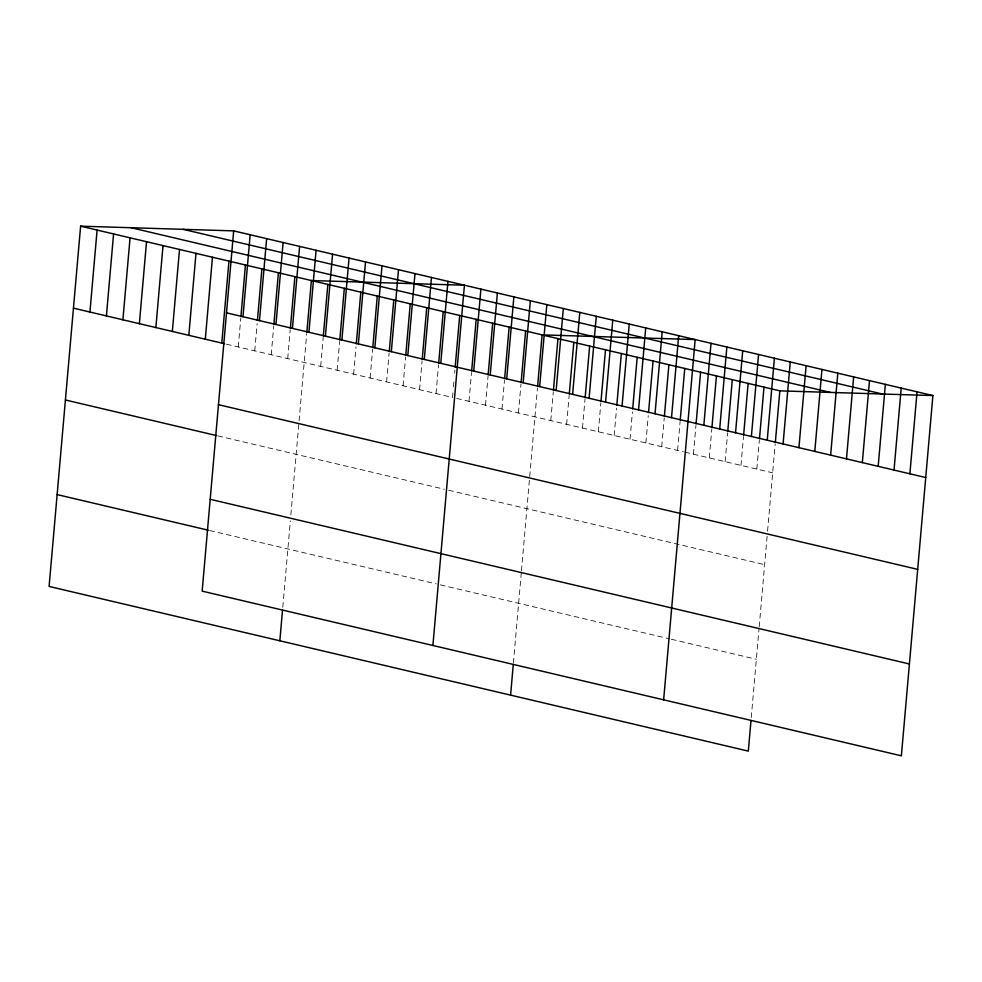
<?xml version="1.0" encoding="UTF-8"?>
<svg xmlns="http://www.w3.org/2000/svg" width="982" height="982" viewBox="0 0 982 982"><rect width="100%" height="100%" fill="white"/><g stroke="black" fill="none" stroke-linecap="round" stroke-linejoin="round"><path stroke-width="0.74" stroke-dasharray="4.91 3.68" d="M238.258 346.965L240.786 318.131M254.743 350.856L257.137 323.532M271.228 354.735L273.745 325.889M287.714 358.614L290.23 329.768M282.779 607.257L290.341 520.853M290.856 514.949L298.835 423.721M299.093 420.799L306.715 333.659M320.672 366.372L323.201 337.538M337.157 370.263L339.674 341.417M353.63 374.142L356.024 346.818M370.116 378.021L372.644 349.187M386.601 381.9L389.118 353.066M403.086 385.791L405.603 356.945M419.56 389.67L422.088 360.824M436.045 393.549L438.561 364.715M452.923 392.874L452.53 397.428L225.897 344.056M453.451 386.81L454.114 379.212M454.654 373.148L454.912 370.104M469.003 401.319L471.532 372.473M485.489 405.198L488.017 376.352M501.974 409.077L504.49 380.243M518.447 412.956L520.976 384.122M513.39 663.059L521.344 572.248M521.467 570.763L529.58 478.062M529.703 476.601L537.461 388M550.779 420.578L553.308 391.732M566.626 424.31L569.155 395.464M582.486 428.042L585.002 399.195M598.333 431.773L600.849 402.927M614.18 435.505L616.573 408.181M630.027 439.236L632.42 411.912M645.874 442.968L648.267 415.644M661.721 446.7L664.249 417.866M677.58 450.431L680.096 421.597M693.427 454.163L695.943 425.329M709.274 457.907L711.803 429.06M725.121 461.638L727.65 432.792M740.968 465.37L743.497 436.524M756.815 469.101L759.344 440.255M751.255 717.584L759.074 628.235M759.209 626.762L767.31 534.061M767.568 531.139L775.191 443.987M456.642 398.397L683.337 451.794M684.785 452.137L772.674 472.833M217.869 435.898L444.49 489.269M448.614 490.239L764.634 564.662M209.596 530.513L436.217 583.885M440.329 584.855L669.908 638.926M671.344 639.257L756.361 659.278"/><path stroke-width="1.47" d="M233.679 230.88L202.157 591.139L901.378 755.821L932.9 395.562L233.679 230.88L80.622 226.179L49.1 586.438L748.321 751.12L750.997 720.506M89.927 312.031L97.095 230.07M106.412 315.909L113.581 233.949M122.897 319.801L130.066 237.828M139.37 323.679L146.539 241.707M155.856 327.558L163.024 245.598M172.341 331.437L179.51 249.477M188.814 335.328L195.995 253.356M205.299 339.207L212.468 257.235M221.785 343.086L228.953 261.114M240.921 316.609L245.439 265.005M242.984 316.732L250.165 234.759M257.407 320.488L261.912 268.884M259.469 320.611L266.638 238.651M273.88 324.379L278.397 272.763M275.954 324.502L283.123 242.529M290.365 328.258L294.882 276.642M292.427 328.381L299.608 246.408M279.845 640.78L282.521 610.166M306.85 332.137L311.368 280.533L464.425 285.222L432.902 645.481M308.913 332.26L316.081 250.287M323.323 336.016L327.841 284.412M325.398 336.139L332.567 254.178M339.809 339.907L344.326 288.291M341.883 340.017L349.052 258.057M356.294 343.786L360.811 292.17M358.356 343.909L365.525 261.936M372.767 347.665L377.284 296.061M374.842 347.788L382.01 265.815M389.253 351.544L393.77 299.94M391.327 351.666L398.496 269.706M405.738 355.423L410.255 303.819M407.8 355.545L414.981 273.585M422.223 359.314L426.728 307.697M424.285 359.437L431.454 277.464M438.696 363.193L443.213 311.589M440.771 363.315L447.939 281.343M455.182 367.072L459.699 315.468M471.667 370.95L476.184 319.346M473.729 371.073L480.898 289.113M488.14 374.842L492.657 323.225M490.214 374.964L497.383 292.992M504.625 378.721L509.142 327.104M506.7 378.843L513.868 296.871M521.111 382.599L525.628 330.995M523.173 382.722L530.341 300.75M510.591 695.121L513.267 664.519M537.596 386.478L542.101 334.874L695.17 339.576L663.648 699.822M539.658 386.601L546.827 304.641M553.443 390.21L557.96 338.606M556.143 390.48L563.312 308.52M569.29 393.954L573.807 342.337M572.616 394.371L579.797 312.399M585.137 397.685L589.654 346.069M589.102 398.25L596.27 316.278M600.984 401.417L605.501 349.801M605.587 402.129L612.756 320.169M616.831 405.149L621.348 353.532M622.06 406.008L629.241 324.048M632.69 408.88L637.195 357.264M638.546 409.899L645.714 327.927M648.537 412.612L653.055 361.008M655.031 413.778L662.199 331.806M664.384 416.343L668.902 364.739M671.516 417.657L678.685 335.697M680.231 420.075L684.749 368.471M696.078 423.807L700.596 372.203M703.836 425.267L711.017 343.307M711.925 427.538L716.443 375.934M719.696 429.011L726.864 347.039M727.772 431.27L732.29 379.666M735.543 432.743L742.711 350.77M743.632 435.014L748.137 383.397M751.39 436.474L758.558 354.502M759.479 438.745L763.996 387.129M767.237 440.206L774.405 358.234M775.326 442.477L779.843 390.861L80.622 226.179M783.084 443.938L790.264 361.965M798.931 447.669L806.112 365.697M814.79 451.401L821.959 369.441M830.637 455.132L837.806 373.172M846.484 458.864L853.653 376.904M862.331 462.596L869.5 380.635M878.178 466.327L885.359 384.367M894.025 470.071L901.206 388.099M909.884 473.803L917.053 391.83M779.843 390.861L932.9 395.562M183.168 229.334L882.388 394.015M131.122 227.738L830.355 392.419M226.511 312.853L925.731 477.534M73.441 308.152L224.534 343.737M218.47 404.682L917.691 569.364M65.413 399.981L216.494 435.566M210.197 499.298L909.418 663.979M57.14 494.597L208.221 530.182"/></g></svg>
